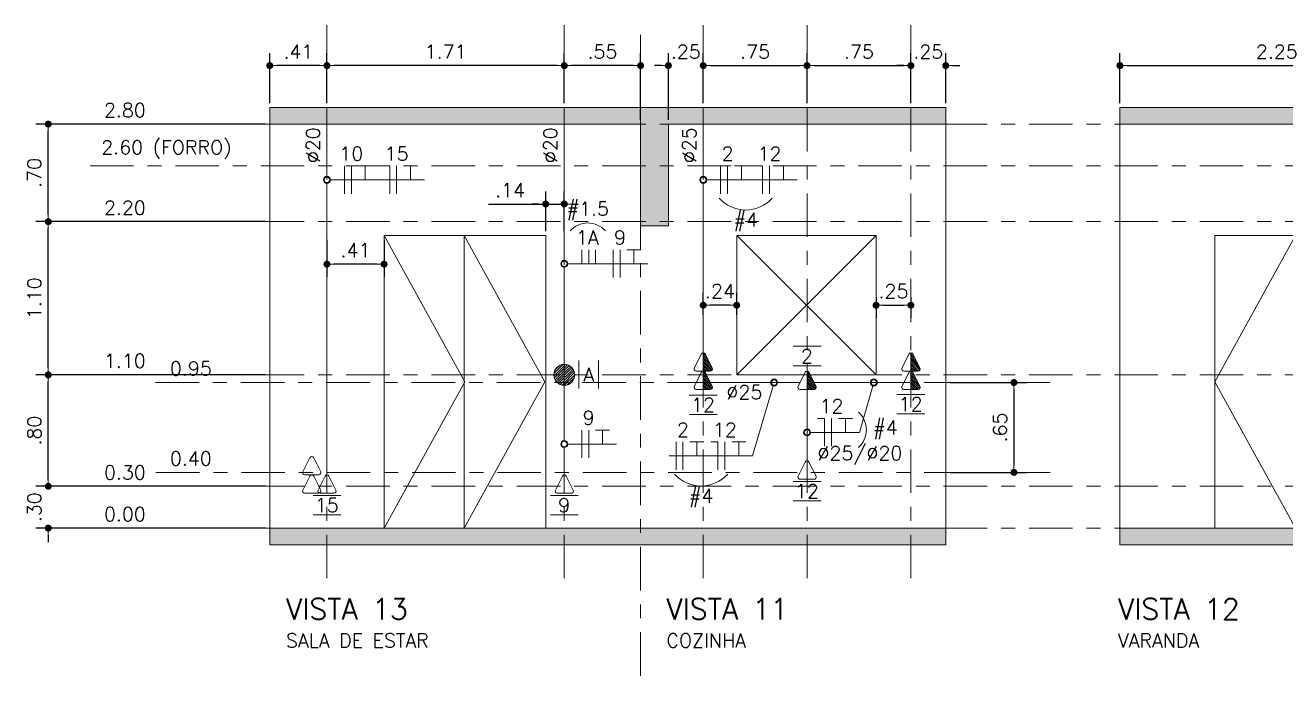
# Model space of a CAD drawing. Extents: x 0 to 175, y -16 to 63.
# Drawn here: x 62.18 to 71.22, y 13.15 to 17.82 of the extents above; entities that cross this region are included whole.
import ezdxf

# ---------------------------------------------------------------- set-up
doc = ezdxf.new("R2010")
doc.units = 0
doc.header["$LTSCALE"] = 0.5
doc.header["$MEASUREMENT"] = 0
doc.header["$PDMODE"] = 34
doc.header["$PDSIZE"] = 0.1
doc.linetypes.add('CENTER', pattern=[2, 1.25, -0.25, 0.25, -0.25])
doc.layers.get('0').update_dxf_attribs({"linetype": 'CONTINUOUS'})
doc.layers.get('DEFPOINTS').update_dxf_attribs({"linetype": 'CONTINUOUS'})
for name, color, linetype, lineweight in [('03', 3, 'CONTINUOUS', 20), ('COT01', 1, 'CONTINUOUS', 9), ('ELE01 - ELETROD', 40, 'CONTINUOUS', 20), ('ELE01 - INTER', 100, 'CONTINUOUS', 15), ('ELE01 - TOM 127V', 130, 'CONTINUOUS', 15), ('ELE01 - TOM 127V TXT', 130, 'CONTINUOUS', 15), ('ELE01 - TOM 220V', 242, 'CONTINUOUS', 15), ('ELE01 - TOM 220V TXT', 242, 'CONTINUOUS', 15), ('ELE03 - CIRCUITOS', 2, 'CONTINUOUS', 5), ('ELE03 - FASE', 242, 'CONTINUOUS', 20), ('ELE03 - NEUTRO', 141, 'CONTINUOUS', 20), ('ELE03 - RETORNO', 173, 'CONTINUOUS', 20), ('ELE03 - TERRA', 112, 'CONTINUOUS', 20), ('ELV01 - POR01', 20, 'CONTINUOUS', 9), ('ELV01 - TXT02', 2, 'CONTINUOUS', 20), ('ELV02 - JAN', 51, 'CONTINUOUS', 9), ('ELV02 - PAR01', 170, 'CONTINUOUS', 20), ('Simbologia', 122, 'CONTINUOUS', 20), ('TXT02', 2, 'CONTINUOUS', 20), ('TXT05', 4, 'CONTINUOUS', 30)]:
    doc.layers.add(name, color=color, linetype=linetype, lineweight=lineweight)
doc.layers.add('ARQ - HATCH 01', color=172, linetype='CONTINUOUS', transparency=0.6)
for name, color, linetype, lineweight, transparency in [('ARQ - POR01 TRANSPARENTE', 20, 'CONTINUOUS', 9, 0.45), ('EIXO REGUA 1', 250, 'CENTER', 5, 0.1), ('ELE01 - INTER HATCH', 100, 'CONTINUOUS', 15, 0.45), ('ELV01 - INTER', 100, 'CONTINUOUS', 20, 0.6), ('ELV01 - TOM 127', 130, 'CONTINUOUS', 20, 0.6)]:
    doc.layers.add(name, color=color, linetype=linetype, lineweight=lineweight, transparency=transparency)
doc.layers.add('TXV03', color=2, linetype='CONTINUOUS')
doc.styles.add('ROMANS', font='romans.shx')
doc.styles.get("Standard").update_dxf_attribs({"font": 'romans.shx'})
doc.dimstyles.new('STANDARD 50', dxfattribs={"dimscale": 0.5, "dimtxt": 0.2, "dimasz": 0.1, "dimexe": 0.18, "dimexo": 0.0625, "dimgap": 0.1, "dimtad": 1, "dimrnd": 0.005, "dimzin": 4, "dimdsep": 46, "dimtxsty": 'ROMANS', "dimblk": 'DOT', "dimcen": 0.1, "dimclrt": 3, "dimadec": 0, "dimazin": 0, "dimtfac": 1, "dimtix": 1, "dimtofl": 0, "dimtmove": 0, "dimatfit": 3, "dimldrblk": 'DOT', "dimfxl": 0, "dimtolj": 1, "dimtzin": 13, "dimarcsym": 0})

# ---------------------------------------------------------------- blocks, each defined once
blk = doc.blocks.new('_DOT')
at = {"color": 0, "linetype": 'ByBlock'}
blk.add_line((-0.5, 0), (-1, 0), dxfattribs=at)
at = {"color": 0, "linetype": 'ByBlock', "const_width": 0.5}
blk.add_lwpolyline([(-0.25, 0, 1), (0.25, 0, 1)], format="xyb", close=True, dxfattribs=at)
blk = doc.blocks.new('*D87')
at = {"layer": 'COT01', "color": 0, "lineweight": -2}
for p, q in [((63.9035, 15.307), (62.2552, 15.307)), ((62.3452, 14.557), (62.3452, 15.257)), ((63.9035, 14.507), (62.2552, 14.507))]:
    blk.add_line(p, q, dxfattribs=at)
at = {"layer": 'DEFPOINTS', "color": 0}
for p in [(62.3452, 15.307), (63.9348, 15.307), (63.9348, 14.507)]:
    blk.add_point(p, dxfattribs=at)
at = {"layer": 'COT01', "color": 0, "lineweight": -2, "xscale": 0.05, "yscale": 0.05, "zscale": 0.05}
for p, rotation in [((62.3452, 15.307), 90), ((62.3452, 14.507), 270)]:
    blk.add_blockref('_DOT', p, dxfattribs=dict(at, rotation=rotation))
at = {"layer": 'COT01', "color": 3, "insert": (62.2452, 14.907), "char_height": 0.1, "attachment_point": 5, "rotation": 90, "style": 'ROMANS'}
blk.add_mtext('\\A1;.80', dxfattribs=at)
blk = doc.blocks.new('*D88')
at = {"layer": 'COT01', "color": 0, "lineweight": -2}
for p, q in [((63.9035, 16.407), (62.2552, 16.407)), ((62.3452, 15.357), (62.3452, 16.357)), ((63.9035, 15.307), (62.2552, 15.307))]:
    blk.add_line(p, q, dxfattribs=at)
at = {"layer": 'DEFPOINTS', "color": 0}
for p in [(62.3452, 16.407), (63.9348, 16.407), (63.9348, 15.307)]:
    blk.add_point(p, dxfattribs=at)
at = {"layer": 'COT01', "color": 0, "lineweight": -2, "xscale": 0.05, "yscale": 0.05, "zscale": 0.05}
for p, rotation in [((62.3452, 16.407), 90), ((62.3452, 15.307), 270)]:
    blk.add_blockref('_DOT', p, dxfattribs=dict(at, rotation=rotation))
at = {"layer": 'COT01', "color": 3, "insert": (62.2452, 15.857), "char_height": 0.1, "attachment_point": 5, "rotation": 90, "style": 'ROMANS'}
blk.add_mtext('\\A1;1.10', dxfattribs=at)
blk = doc.blocks.new('*D89')
at = {"layer": 'COT01', "color": 0, "lineweight": -2}
for p, q in [((63.9035, 17.107), (62.2552, 17.107)), ((62.3452, 16.457), (62.3452, 17.057)), ((63.9035, 16.407), (62.2552, 16.407))]:
    blk.add_line(p, q, dxfattribs=at)
at = {"layer": 'DEFPOINTS', "color": 0}
for p in [(62.3452, 17.107), (63.9348, 17.107), (63.9348, 16.407)]:
    blk.add_point(p, dxfattribs=at)
at = {"layer": 'COT01', "color": 0, "lineweight": -2, "xscale": 0.05, "yscale": 0.05, "zscale": 0.05}
for p, rotation in [((62.3452, 17.107), 90), ((62.3452, 16.407), 270)]:
    blk.add_blockref('_DOT', p, dxfattribs=dict(at, rotation=rotation))
at = {"layer": 'COT01', "color": 3, "insert": (62.2452, 16.757), "char_height": 0.1, "attachment_point": 5, "rotation": 90, "style": 'ROMANS'}
blk.add_mtext('\\A1;.70', dxfattribs=at)
blk = doc.blocks.new('*D90')
at = {"layer": 'COT01', "color": 0, "lineweight": -2}
for p, q in [((62.3452, 14.557), (62.3452, 14.607)), ((63.9035, 14.507), (62.2552, 14.507)), ((63.9035, 14.207), (62.2552, 14.207)), ((62.3452, 14.157), (62.3452, 14.107))]:
    blk.add_line(p, q, dxfattribs=at)
at = {"layer": 'DEFPOINTS', "color": 0}
for p in [(63.9348, 14.507), (62.3452, 14.207), (63.9348, 14.207)]:
    blk.add_point(p, dxfattribs=at)
at = {"layer": 'COT01', "color": 0, "lineweight": -2, "xscale": 0.05, "yscale": 0.05, "zscale": 0.05}
for p, rotation in [((62.3452, 14.507), 270), ((62.3452, 14.207), 90)]:
    blk.add_blockref('_DOT', p, dxfattribs=dict(at, rotation=rotation))
at = {"layer": 'COT01', "color": 3, "insert": (62.2452, 14.357), "char_height": 0.1, "attachment_point": 5, "rotation": 90, "style": 'ROMANS'}
blk.add_mtext('\\A1;.30', dxfattribs=at)
blk = doc.blocks.new('*D91')
at = {"layer": 'COT01', "color": 0, "lineweight": -2}
for p, q in [((66.7948, 17.1382), (66.7948, 17.617)), ((67.0448, 17.2582), (67.0448, 17.617)), ((66.7448, 17.527), (66.6948, 17.527)), ((67.0948, 17.527), (67.1448, 17.527))]:
    blk.add_line(p, q, dxfattribs=at)
at = {"layer": 'DEFPOINTS', "color": 0}
for p in [(67.0448, 17.527), (67.0448, 17.227), (66.7948, 17.107)]:
    blk.add_point(p, dxfattribs=at)
at = {"layer": 'COT01', "color": 0, "lineweight": -2, "xscale": 0.05, "yscale": 0.05, "zscale": 0.05}
blk.add_blockref('_DOT', (66.7948, 17.527), dxfattribs=at)
at = {"layer": 'COT01', "color": 0, "lineweight": -2, "xscale": 0.05, "yscale": 0.05, "zscale": 0.05, "rotation": 180}
blk.add_blockref('_DOT', (67.0448, 17.527), dxfattribs=at)
at = {"layer": 'COT01', "color": 3, "insert": (66.9198, 17.627), "char_height": 0.1, "attachment_point": 5, "style": 'ROMANS'}
blk.add_mtext('\\A1;.25', dxfattribs=at)
blk = doc.blocks.new('*D92')
at = {"layer": 'COT01', "color": 0, "lineweight": -2}
for p, q in [((67.0448, 17.2582), (67.0448, 17.617)), ((67.7898, 17.2582), (67.7898, 17.617)), ((67.0948, 17.527), (67.7398, 17.527))]:
    blk.add_line(p, q, dxfattribs=at)
at = {"layer": 'DEFPOINTS', "color": 0}
for p in [(67.7898, 17.527), (67.0448, 17.227), (67.7898, 17.227)]:
    blk.add_point(p, dxfattribs=at)
at = {"layer": 'COT01', "color": 0, "lineweight": -2, "xscale": 0.05, "yscale": 0.05, "zscale": 0.05, "rotation": 180}
blk.add_blockref('_DOT', (67.0448, 17.527), dxfattribs=at)
at = {"layer": 'COT01', "color": 0, "lineweight": -2, "xscale": 0.05, "yscale": 0.05, "zscale": 0.05}
blk.add_blockref('_DOT', (67.7898, 17.527), dxfattribs=at)
at = {"layer": 'COT01', "color": 3, "insert": (67.4173, 17.627), "char_height": 0.1, "attachment_point": 5, "style": 'ROMANS'}
blk.add_mtext('\\A1;.75', dxfattribs=at)
blk = doc.blocks.new('*D93')
at = {"layer": 'COT01', "color": 0, "lineweight": -2}
for p, q in [((67.7898, 17.2582), (67.7898, 17.617)), ((68.5348, 17.2582), (68.5348, 17.617)), ((67.8398, 17.527), (68.4848, 17.527))]:
    blk.add_line(p, q, dxfattribs=at)
at = {"layer": 'DEFPOINTS', "color": 0}
for p in [(68.5348, 17.527), (67.7898, 17.227), (68.5348, 17.227)]:
    blk.add_point(p, dxfattribs=at)
at = {"layer": 'COT01', "color": 0, "lineweight": -2, "xscale": 0.05, "yscale": 0.05, "zscale": 0.05, "rotation": 180}
blk.add_blockref('_DOT', (67.7898, 17.527), dxfattribs=at)
at = {"layer": 'COT01', "color": 0, "lineweight": -2, "xscale": 0.05, "yscale": 0.05, "zscale": 0.05}
blk.add_blockref('_DOT', (68.5348, 17.527), dxfattribs=at)
at = {"layer": 'COT01', "color": 3, "insert": (68.1623, 17.627), "char_height": 0.1, "attachment_point": 5, "style": 'ROMANS'}
blk.add_mtext('\\A1;.75', dxfattribs=at)
blk = doc.blocks.new('*D94')
at = {"layer": 'COT01', "color": 0, "lineweight": -2}
for p, q in [((68.5348, 17.2582), (68.5348, 17.617)), ((68.7848, 17.2582), (68.7848, 17.617)), ((68.4848, 17.527), (68.4348, 17.527)), ((68.8348, 17.527), (68.8848, 17.527))]:
    blk.add_line(p, q, dxfattribs=at)
at = {"layer": 'DEFPOINTS', "color": 0}
for p in [(68.7848, 17.527), (68.5348, 17.227), (68.7848, 17.227)]:
    blk.add_point(p, dxfattribs=at)
at = {"layer": 'COT01', "color": 0, "lineweight": -2, "xscale": 0.05, "yscale": 0.05, "zscale": 0.05}
blk.add_blockref('_DOT', (68.5348, 17.527), dxfattribs=at)
at = {"layer": 'COT01', "color": 0, "lineweight": -2, "xscale": 0.05, "yscale": 0.05, "zscale": 0.05, "rotation": 180}
blk.add_blockref('_DOT', (68.7848, 17.527), dxfattribs=at)
at = {"layer": 'COT01', "color": 3, "insert": (68.6598, 17.627), "char_height": 0.1, "attachment_point": 5, "style": 'ROMANS'}
blk.add_mtext('\\A1;.25', dxfattribs=at)
blk = doc.blocks.new('*D95')
at = {"layer": 'COT01', "color": 0, "lineweight": -2}
for p, q in [((66.0477, 17.2582), (66.0477, 17.617)), ((66.5955, 17.1382), (66.5955, 17.617)), ((66.5455, 17.527), (66.0977, 17.527))]:
    blk.add_line(p, q, dxfattribs=at)
at = {"layer": 'DEFPOINTS', "color": 0}
for p in [(66.0477, 17.527), (66.0477, 17.227), (66.5955, 17.107)]:
    blk.add_point(p, dxfattribs=at)
at = {"layer": 'COT01', "color": 0, "lineweight": -2, "xscale": 0.05, "yscale": 0.05, "zscale": 0.05, "rotation": 180}
blk.add_blockref('_DOT', (66.0477, 17.527), dxfattribs=at)
at = {"layer": 'COT01', "color": 0, "lineweight": -2, "xscale": 0.05, "yscale": 0.05, "zscale": 0.05}
blk.add_blockref('_DOT', (66.5955, 17.527), dxfattribs=at)
at = {"layer": 'COT01', "color": 3, "insert": (66.3216, 17.627), "char_height": 0.1, "attachment_point": 5, "style": 'ROMANS'}
blk.add_mtext('\\A1;.55', dxfattribs=at)
blk = doc.blocks.new('*D96')
at = {"layer": 'COT01', "color": 0, "lineweight": -2}
for p, q in [((64.3448, 17.2582), (64.3448, 17.617)), ((66.0477, 17.2582), (66.0477, 17.617)), ((65.9977, 17.527), (64.3948, 17.527))]:
    blk.add_line(p, q, dxfattribs=at)
at = {"layer": 'DEFPOINTS', "color": 0}
for p in [(64.3448, 17.527), (64.3448, 17.227), (66.0477, 17.227)]:
    blk.add_point(p, dxfattribs=at)
at = {"layer": 'COT01', "color": 0, "lineweight": -2, "xscale": 0.05, "yscale": 0.05, "zscale": 0.05, "rotation": 180}
blk.add_blockref('_DOT', (64.3448, 17.527), dxfattribs=at)
at = {"layer": 'COT01', "color": 0, "lineweight": -2, "xscale": 0.05, "yscale": 0.05, "zscale": 0.05}
blk.add_blockref('_DOT', (66.0477, 17.527), dxfattribs=at)
at = {"layer": 'COT01', "color": 3, "insert": (65.1962, 17.627), "char_height": 0.1, "attachment_point": 5, "style": 'ROMANS'}
blk.add_mtext('\\A1;1.71', dxfattribs=at)
blk = doc.blocks.new('*D97')
at = {"layer": 'COT01', "color": 0, "lineweight": -2}
for p, q in [((63.9348, 17.2582), (63.9348, 17.617)), ((64.3448, 17.2582), (64.3448, 17.617)), ((64.2948, 17.527), (63.9848, 17.527))]:
    blk.add_line(p, q, dxfattribs=at)
at = {"layer": 'DEFPOINTS', "color": 0}
for p in [(63.9348, 17.527), (63.9348, 17.227), (64.3448, 17.227)]:
    blk.add_point(p, dxfattribs=at)
at = {"layer": 'COT01', "color": 0, "lineweight": -2, "xscale": 0.05, "yscale": 0.05, "zscale": 0.05, "rotation": 180}
blk.add_blockref('_DOT', (63.9348, 17.527), dxfattribs=at)
at = {"layer": 'COT01', "color": 0, "lineweight": -2, "xscale": 0.05, "yscale": 0.05, "zscale": 0.05}
blk.add_blockref('_DOT', (64.3448, 17.527), dxfattribs=at)
at = {"layer": 'COT01', "color": 3, "insert": (64.1398, 17.627), "char_height": 0.1, "attachment_point": 5, "style": 'ROMANS'}
blk.add_mtext('\\A1;.41', dxfattribs=at)
blk = doc.blocks.new('*D98')
at = {"layer": 'COT01', "color": 0, "lineweight": -2}
for p, q in [((70.0348, 17.2582), (70.0348, 17.617)), ((72.2849, 17.2582), (72.2849, 17.617)), ((70.0848, 17.527), (72.2349, 17.527))]:
    blk.add_line(p, q, dxfattribs=at)
at = {"layer": 'DEFPOINTS', "color": 0}
for p in [(72.2849, 17.527), (70.0348, 17.227), (72.2849, 17.227)]:
    blk.add_point(p, dxfattribs=at)
at = {"layer": 'COT01', "color": 0, "lineweight": -2, "xscale": 0.05, "yscale": 0.05, "zscale": 0.05, "rotation": 180}
blk.add_blockref('_DOT', (70.0348, 17.527), dxfattribs=at)
at = {"layer": 'COT01', "color": 0, "lineweight": -2, "xscale": 0.05, "yscale": 0.05, "zscale": 0.05}
blk.add_blockref('_DOT', (72.2849, 17.527), dxfattribs=at)
at = {"layer": 'COT01', "color": 3, "insert": (71.1599, 17.627), "char_height": 0.1, "attachment_point": 5, "style": 'ROMANS'}
blk.add_mtext('\\A1;2.25', dxfattribs=at)
blk = doc.blocks.new('*U183')
at = {"lineweight": 9}
h = blk.add_hatch(dxfattribs=at)
h.set_pattern_fill('ANSI31', color=256, scale=0.075, angle=-90)
h.paths.add_polyline_path([(0, -0.2323, -0.284079), (-0.0134, -0.224), (-0.0641, -0.1225, -0.557537), (-0.0507, -0.1008), (0, -0.1008)])
blk.add_line((0, -0.2323), (0, -0.1008))
blk.add_lwpolyline([(0.0641, -0.1225), (0.0134, -0.224, -0.618034), (-0.0134, -0.224), (-0.0641, -0.1225, -0.557537), (-0.0507, -0.1008), (0.0507, -0.1008, -0.557537)], format="xyb", close=True)
blk = doc.blocks.new('*U184')
blk.add_lwpolyline([(0.0641, -0.1225), (0.0134, -0.224, -0.618034), (-0.0134, -0.224), (-0.0641, -0.1225, -0.557537), (-0.0507, -0.1008), (0.0507, -0.1008, -0.557537)], format="xyb", close=True)
blk = doc.blocks.new('*D125')
at = {"layer": 'COT01', "color": 0, "lineweight": -2}
for p, q in [((65.9148, 16.3382), (65.9148, 16.6233)), ((66.0477, 16.3382), (66.0477, 16.6233)), ((65.5039, 16.5333), (65.9148, 16.5333)), ((65.8648, 16.5333), (65.8148, 16.5333)), ((65.9148, 16.5333), (66.0477, 16.5333)), ((66.0977, 16.5333), (66.1477, 16.5333))]:
    blk.add_line(p, q, dxfattribs=at)
at = {"layer": 'DEFPOINTS', "color": 0}
for p in [(66.0477, 16.5333), (65.9148, 16.307), (66.0477, 16.307)]:
    blk.add_point(p, dxfattribs=at)
at = {"layer": 'COT01', "color": 0, "lineweight": -2, "xscale": 0.05, "yscale": 0.05, "zscale": 0.05}
blk.add_blockref('_DOT', (65.9148, 16.5333), dxfattribs=at)
at = {"layer": 'COT01', "color": 0, "lineweight": -2, "xscale": 0.05, "yscale": 0.05, "zscale": 0.05, "rotation": 180}
blk.add_blockref('_DOT', (66.0477, 16.5333), dxfattribs=at)
at = {"layer": 'COT01', "color": 3, "insert": (65.6586, 16.6333), "char_height": 0.1, "attachment_point": 5, "style": 'ROMANS'}
blk.add_mtext('\\A1;.14', dxfattribs=at)
blk = doc.blocks.new('*D126')
at = {"layer": 'COT01', "color": 0, "lineweight": -2}
for p, q in [((68.2848, 15.8657), (68.2848, 15.717)), ((68.5348, 15.8657), (68.5348, 15.717)), ((68.3348, 15.807), (68.4848, 15.807))]:
    blk.add_line(p, q, dxfattribs=at)
at = {"layer": 'DEFPOINTS', "color": 0}
for p in [(68.2848, 15.897), (68.5348, 15.897), (68.5348, 15.807)]:
    blk.add_point(p, dxfattribs=at)
at = {"layer": 'COT01', "color": 0, "lineweight": -2, "xscale": 0.05, "yscale": 0.05, "zscale": 0.05, "rotation": 180}
blk.add_blockref('_DOT', (68.2848, 15.807), dxfattribs=at)
at = {"layer": 'COT01', "color": 0, "lineweight": -2, "xscale": 0.05, "yscale": 0.05, "zscale": 0.05}
blk.add_blockref('_DOT', (68.5348, 15.807), dxfattribs=at)
at = {"layer": 'COT01', "color": 3, "insert": (68.4098, 15.907), "char_height": 0.1, "attachment_point": 5, "style": 'ROMANS'}
blk.add_mtext('\\A1;.25', dxfattribs=at)
blk = doc.blocks.new('*D127')
at = {"layer": 'COT01', "color": 0, "lineweight": -2}
for p, q in [((67.0448, 15.7382), (67.0448, 15.897)), ((67.2848, 15.7382), (67.2848, 15.897)), ((67.2348, 15.807), (67.0948, 15.807))]:
    blk.add_line(p, q, dxfattribs=at)
at = {"layer": 'DEFPOINTS', "color": 0}
for p in [(67.0448, 15.807), (67.0448, 15.707), (67.2848, 15.707)]:
    blk.add_point(p, dxfattribs=at)
at = {"layer": 'COT01', "color": 0, "lineweight": -2, "xscale": 0.05, "yscale": 0.05, "zscale": 0.05, "rotation": 180}
blk.add_blockref('_DOT', (67.0448, 15.807), dxfattribs=at)
at = {"layer": 'COT01', "color": 0, "lineweight": -2, "xscale": 0.05, "yscale": 0.05, "zscale": 0.05}
blk.add_blockref('_DOT', (67.2848, 15.807), dxfattribs=at)
at = {"layer": 'COT01', "color": 3, "insert": (67.1648, 15.907), "char_height": 0.1, "attachment_point": 5, "style": 'ROMANS'}
blk.add_mtext('\\A1;.24', dxfattribs=at)
blk = doc.blocks.new('*D128')
at = {"layer": 'COT01', "color": 0, "lineweight": -2}
for p, q in [((64.3448, 16.2757), (64.3448, 16.0115)), ((64.7547, 16.2757), (64.7547, 16.0115)), ((64.7047, 16.1015), (64.3948, 16.1015))]:
    blk.add_line(p, q, dxfattribs=at)
at = {"layer": 'DEFPOINTS', "color": 0}
for p in [(64.3448, 16.307), (64.7547, 16.307), (64.3448, 16.1015)]:
    blk.add_point(p, dxfattribs=at)
at = {"layer": 'COT01', "color": 0, "lineweight": -2, "xscale": 0.05, "yscale": 0.05, "zscale": 0.05, "rotation": 180}
blk.add_blockref('_DOT', (64.3448, 16.1015), dxfattribs=at)
at = {"layer": 'COT01', "color": 0, "lineweight": -2, "xscale": 0.05, "yscale": 0.05, "zscale": 0.05}
blk.add_blockref('_DOT', (64.7547, 16.1015), dxfattribs=at)
at = {"layer": 'COT01', "color": 3, "insert": (64.5497, 16.2015), "char_height": 0.1, "attachment_point": 5, "style": 'ROMANS'}
blk.add_mtext('\\A1;.41', dxfattribs=at)
blk = doc.blocks.new('Fio-TERRA')
at = {"layer": 'ELE03 - TERRA'}
for p, q in [((-0.1, 0.2), (0.1, 0.2)), ((0, 0), (0, 0.2))]:
    blk.add_line(p, q, dxfattribs=at)
blk = doc.blocks.new('Fio-NEUTRO')
at = {"layer": 'ELE03 - NEUTRO'}
for p, q in [((0, 0.2), (0.1, 0.2)), ((0, -0.2), (0, 0.2))]:
    blk.add_line(p, q, dxfattribs=at)
blk = doc.blocks.new('Fio-FASE')
at = {"layer": 'ELE03 - FASE'}
blk.add_line((0, -0.2), (0, 0.2), dxfattribs=at)
blk = doc.blocks.new('Fio-RETORNO')
at = {"layer": 'ELE03 - RETORNO'}
blk.add_line((0, 0), (0, 0.2), dxfattribs=at)
blk = doc.blocks.new('*D139')
at = {"layer": 'COT01', "color": 0, "lineweight": -2}
for p, q in [((68.8161, 15.252), (69.3642, 15.252)), ((69.2742, 15.202), (69.2742, 14.657)), ((68.8161, 14.607), (69.3642, 14.607))]:
    blk.add_line(p, q, dxfattribs=at)
at = {"layer": 'DEFPOINTS', "color": 0}
for p in [(68.7848, 15.252), (68.7848, 14.607), (69.2742, 14.607)]:
    blk.add_point(p, dxfattribs=at)
at = {"layer": 'COT01', "color": 0, "lineweight": -2, "xscale": 0.05, "yscale": 0.05, "zscale": 0.05}
for p, rotation in [((69.2742, 15.252), 90), ((69.2742, 14.607), 270)]:
    blk.add_blockref('_DOT', p, dxfattribs=dict(at, rotation=rotation))
at = {"layer": 'COT01', "color": 3, "insert": (69.1742, 14.9295), "char_height": 0.1, "attachment_point": 5, "rotation": 90, "style": 'ROMANS'}
blk.add_mtext('\\A1;.65', dxfattribs=at)

msp = doc.modelspace()

# ---------------------------------------------------------------- hatches: boundary and pattern name
at = {"layer": 'ARQ - HATCH 01'}
h = msp.add_hatch(color=3, dxfattribs=at)
h.dxf.hatch_style = 1
h.paths.add_polyline_path([(66.5955, 17.107), (66.5955, 16.377), (66.7948, 16.377), (66.7948, 17.107), (68.7848, 17.107), (68.7848, 17.227), (63.9348, 17.227), (63.9348, 17.107)])
h = msp.add_hatch(color=3, dxfattribs=at)
h.dxf.hatch_style = 1
h.paths.add_polyline_path([(70.0348, 17.227), (72.5648, 17.227), (72.5648, 17.107), (70.0348, 17.107)])
h = msp.add_hatch(color=3, dxfattribs=at)
h.dxf.hatch_style = 1
h.paths.add_polyline_path([(68.7848, 14.207), (63.9348, 14.207), (63.9348, 14.087), (68.7848, 14.087)])
h = msp.add_hatch(color=3, dxfattribs=at)
h.dxf.hatch_style = 1
h.paths.add_polyline_path([(70.0348, 14.207), (72.5648, 14.207), (72.5648, 14.087), (70.0348, 14.087)])
at = {"layer": 'ELE01 - INTER HATCH'}
h = msp.add_hatch(dxfattribs=at)
h.set_pattern_fill('ANSI31', color=256, scale=0.1)
h.set_pattern_definition([(45, (-0.75, 0), (-0.0088388348, 0.0088388348), [])])
edge = h.paths.add_edge_path()
edge.add_arc((66.0477, 15.307), 0.075, 0, 360)

# ---------------------------------------------------------------- linework, layer by layer
at = {"layer": '03'}
msp.add_lwpolyline([(66.5955, 17.107), (66.5955, 16.377), (66.7948, 16.377), (66.7948, 17.107), (68.7848, 17.107), (68.7848, 17.227), (63.9348, 17.227), (63.9348, 17.107)], close=True, dxfattribs=at)
at = {"layer": '03', "color": 3}
for points in [[(70.0348, 17.227), (72.5648, 17.227), (72.5648, 17.107), (70.0348, 17.107)], [(68.7848, 14.207), (63.9348, 14.207), (63.9348, 14.087), (68.7848, 14.087)], [(70.0348, 14.207), (72.5648, 14.207), (72.5648, 14.087), (70.0348, 14.087)]]:
    msp.add_lwpolyline(points, close=True, dxfattribs=at)
at = {"layer": 'ARQ - POR01 TRANSPARENTE'}
for points in [[(64.7547, 16.307), (65.3348, 15.257), (64.7547, 14.207)], [(65.329, 16.307), (65.909, 15.257), (65.329, 14.207)], [(71.2949, 16.307), (70.7148, 15.257), (71.2949, 14.207)]]:
    msp.add_lwpolyline(points, dxfattribs=at)
at = {"layer": 'ARQ - POR01 TRANSPARENTE', "color": 51}
for points in [[(67.2848, 15.307), (68.2848, 16.307)], [(67.2848, 16.307), (68.2848, 15.307)]]:
    msp.add_lwpolyline(points, dxfattribs=at)
at = {"layer": 'EIXO REGUA 1', "ltscale": 0.5}
for p, q in [((64.3448, 13.847), (64.3448, 17.817)), ((66.0477, 13.847), (66.0477, 17.817)), ((66.5955, 13.147), (66.5955, 17.817)), ((67.0448, 13.847), (67.0448, 17.817)), ((67.7898, 13.847), (67.7898, 17.817)), ((68.5348, 13.847), (68.5348, 17.817)), ((62.6448, 16.807), (90.85, 16.807)), ((63.1144, 15.252), (69.5312, 15.252)), ((63.118, 14.607), (69.5348, 14.607)), ((62.6448, 14.207), (91.05, 14.207))]:
    msp.add_line(p, q, dxfattribs=at)
at = {"layer": 'EIXO REGUA 1', "color": 1, "ltscale": 0.5}
for p, q in [((62.6448, 17.107), (91.05, 17.107)), ((62.6448, 16.407), (91.05, 16.407)), ((62.6448, 15.307), (91.05, 15.307)), ((62.6448, 14.507), (91.05, 14.507))]:
    msp.add_line(p, q, dxfattribs=at)
at = {"layer": 'ELE01 - ELETROD'}
for points in [[(64.3448, 16.732), (64.3448, 17.107)], [(66.0477, 16.1299), (66.0477, 17.107)], [(67.0448, 16.732), (67.0448, 17.107)], [(64.3448, 14.589), (64.3448, 16.682)], [(67.0448, 15.4654), (67.0448, 16.682)], [(66.0477, 15.382), (66.0477, 16.0799)], [(66.0477, 14.8355), (66.0477, 15.232)], [(67.0946, 15.252), (67.5284, 15.252)], [(67.5784, 15.252), (67.7397, 15.252)], [(67.7899, 14.9193), (67.79, 15.2025)], [(67.8396, 15.252), (68.2436, 15.252)], [(68.2936, 15.252), (68.4847, 15.252)], [(67.7901, 14.689), (67.7899, 14.8693)], [(66.0477, 14.589), (66.0477, 14.7855)]]:
    msp.add_lwpolyline(points, dxfattribs=at)
at = {"layer": 'ELE01 - INTER'}
for points in [[(66.1527, 15.4096), (66.1527, 15.2096)], [(66.2927, 15.4096), (66.2927, 15.2096)]]:
    msp.add_lwpolyline(points, dxfattribs=at)
msp.add_circle((66.0477, 15.307), 0.075, dxfattribs=at)
at = {"layer": 'ELE01 - TOM 127V TXT'}
for points in [[(67.1446, 15.1625), (66.9446, 15.1625)], [(68.6346, 15.1669), (68.4346, 15.1669)], [(67.1446, 15.0225), (66.9446, 15.0225)], [(68.6346, 15.0269), (68.4346, 15.0269)], [(67.8898, 14.542), (67.6898, 14.542)], [(64.4448, 14.442), (64.2448, 14.442)], [(67.8898, 14.402), (67.6898, 14.402)], [(64.4448, 14.302), (64.2448, 14.302)]]:
    msp.add_lwpolyline(points, dxfattribs=at)
at = {"layer": 'ELE01 - TOM 220V TXT'}
for points in [[(67.8898, 15.512), (67.6898, 15.512)], [(67.8898, 15.372), (67.6898, 15.372)], [(66.1477, 14.442), (65.9477, 14.442)], [(66.1477, 14.302), (65.9477, 14.302)]]:
    msp.add_lwpolyline(points, dxfattribs=at)
at = {"layer": 'ELE03 - CIRCUITOS'}
for points in [[(65.0448, 16.707), (64.3698, 16.707)], [(67.0698, 16.707), (67.7198, 16.707)], [(66.6477, 16.1049), (66.0727, 16.1049)], [(67.3994, 14.7255), (67.5464, 15.228)], [(68.1649, 14.8943), (68.2616, 15.228)], [(68.1649, 14.8943), (67.8149, 14.8943)], [(66.4227, 14.8105), (66.0727, 14.8105)], [(66.7994, 14.7255), (67.3994, 14.7255)]]:
    msp.add_lwpolyline(points, dxfattribs=at)
for centre, radius in [((64.3448, 16.707), 0.025), ((64.3448, 16.707), 0.02), ((67.0448, 16.707), 0.025), ((67.0448, 16.707), 0.02), ((66.0477, 16.1049), 0.025), ((66.0477, 16.1049), 0.02), ((67.5534, 15.252), 0.025), ((67.5534, 15.252), 0.02), ((68.2686, 15.252), 0.025), ((68.2686, 15.252), 0.02), ((66.0477, 14.8105), 0.025), ((67.7899, 14.8943), 0.025), ((67.7899, 14.8943), 0.02), ((66.0477, 14.8105), 0.02)]:
    msp.add_circle(centre, radius, dxfattribs=at)
at = {"layer": 'ELV01 - POR01'}
for points in [[(65.9148, 14.207), (64.7547, 14.207), (64.7547, 16.307), (65.9148, 16.307)], [(70.7148, 14.207), (71.875, 14.207), (71.875, 16.307), (70.7148, 16.307)]]:
    msp.add_lwpolyline(points, close=True, dxfattribs=at)
msp.add_lwpolyline([(65.329, 14.207), (65.329, 16.307)], dxfattribs=at)
at = {"layer": 'ELV02 - JAN'}
msp.add_lwpolyline([(68.2848, 15.307), (67.2848, 15.307), (67.2848, 16.307), (68.2848, 16.307)], close=True, dxfattribs=at)
at = {"layer": 'ELV02 - PAR01'}
for p, q in [((63.9348, 17.107), (63.9348, 14.207)), ((68.7848, 17.107), (68.7848, 14.207)), ((70.0348, 17.107), (70.0348, 14.207))]:
    msp.add_line(p, q, dxfattribs=at)
at = {"layer": 'Simbologia'}
for centre, radius, start, end in [((67.3501, 16.7473), 0.2569, 222.17105, 317.82895), ((66.2161, 16.226), 0.1713, 42.17105, 137.82895), ((68.0439, 14.9127), 0.1713, 312.17105, 47.82895), ((67.0297, 14.7659), 0.2569, 222.17105, 317.82895)]:
    msp.add_arc(centre, radius, start, end, dxfattribs=at)

# ---------------------------------------------------------------- block references
at = {"layer": 'ELE01 - TOM 127V', "rotation": 180}
for name, p in [('*U183', (67.0448, 15.2331)), ('*U183', (68.535, 15.2331)), ('*U183', (67.0448, 15.1016)), ('*U183', (68.535, 15.1016)), ('*U184', (67.79, 14.4567)), ('*U184', (64.345, 14.3567))]:
    msp.add_blockref(name, p, dxfattribs=at)
at = {"layer": 'ELE01 - TOM 220V', "rotation": 180}
for name, p in [('*U183', (67.79, 15.1017)), ('*U184', (66.0479, 14.3567))]:
    msp.add_blockref(name, p, dxfattribs=at)
at = {"layer": 'ELE03 - FASE', "yscale": 0.5, "zscale": 0.5}
for p, xscale in [((64.4698, 16.707), -0.4999999999999999), ((64.5198, 16.707), -0.4999999999999999), ((64.8448, 16.707), -0.4999999999999999), ((67.5198, 16.707), -0.5), ((67.9649, 14.8943), -0.5), ((67.1994, 14.7255), -0.5)]:
    msp.add_blockref('Fio-FASE', p, dxfattribs=dict(at, xscale=xscale))
at = {"layer": 'ELE03 - FASE', "zscale": 0.5}
for p, xscale, yscale, rotation in [((67.1698, 16.707), -0.4999999999999999, 0.5, 359.9999999999828), ((67.2198, 16.707), -0.4999999999999999, 0.5, 359.9999999999828), ((66.3977, 16.1049), -0.4999999999999998, 0.4999999999999999, 359.9999999999943), ((66.4477, 16.1049), -0.4999999999999998, 0.4999999999999999, 359.9999999999943), ((66.1727, 14.8105), -0.4999999999999998, 0.4999999999999999, 359.9999999999943), ((66.2227, 14.8105), -0.4999999999999998, 0.4999999999999999, 359.9999999999943), ((66.8494, 14.7255), -0.4999999999999999, 0.5, 359.9999999999828), ((66.8994, 14.7255), -0.4999999999999999, 0.5, 359.9999999999828)]:
    msp.add_blockref('Fio-FASE', p, dxfattribs=dict(at, xscale=xscale, yscale=yscale, rotation=rotation))
at = {"layer": 'ELE03 - NEUTRO', "yscale": 0.5, "zscale": 0.5}
for p, xscale in [((64.7948, 16.707), -0.4999999999999999), ((67.4698, 16.707), -0.5), ((67.9149, 14.8943), -0.5), ((67.1494, 14.7255), -0.5)]:
    msp.add_blockref('Fio-NEUTRO', p, dxfattribs=dict(at, xscale=xscale))
at = {"layer": 'ELE03 - RETORNO', "xscale": 0.4999999999999997, "yscale": 0.4999999999999997, "zscale": 0.4999999999999997}
for p in [(66.1727, 16.1049), (66.2227, 16.1049), (66.2727, 16.1049)]:
    msp.add_blockref('Fio-RETORNO', p, dxfattribs=at)
at = {"layer": 'ELE03 - TERRA'}
for p, xscale, yscale, zscale in [((64.6198, 16.707), 0.5, 0.5, 0.5), ((64.9448, 16.707), 0.5, 0.5, 0.5), ((67.3198, 16.707), 0.4999999999999999, 0.4999999999999999, 0.4999999999999999), ((67.6198, 16.707), 0.5, 0.5, 0.5), ((66.5477, 16.1049), 0.4999999999999997, 0.4999999999999997, 0.4999999999999997), ((68.0649, 14.8943), 0.5, 0.5, 0.5), ((66.3227, 14.8105), 0.4999999999999997, 0.4999999999999997, 0.4999999999999997), ((66.9994, 14.7255), 0.4999999999999999, 0.4999999999999999, 0.4999999999999999), ((67.2994, 14.7255), 0.5, 0.5, 0.5)]:
    msp.add_blockref('Fio-TERRA', p, dxfattribs=dict(at, xscale=xscale, yscale=yscale, zscale=zscale))
at = {"layer": 'ELV01 - INTER', "xscale": -1, "rotation": 180}
msp.add_blockref('*U184', (64.2361, 14.4881), dxfattribs=at)
at = {"layer": 'ELV01 - TOM 127', "xscale": -1, "rotation": 180}
msp.add_blockref('*U184', (64.2361, 14.3567), dxfattribs=at)

# ---------------------------------------------------------------- texts
at = {"layer": 'ELE01 - INTER', "insert": (66.2227, 15.3083), "char_height": 0.1, "attachment_point": 5}
msp.add_mtext_dynamic_manual_height_columns('A', width=0.048591, gutter_width=12.5, heights=[0], dxfattribs=at)
at = {"layer": 'ELE01 - TOM 127V TXT', "char_height": 0.1, "attachment_point": 5}
for s, insert in [('12', (67.0433, 15.0925)), ('12', (68.5333, 15.0969)), ('12', (67.7885, 14.472)), ('15', (64.3435, 14.372))]:
    msp.add_mtext_dynamic_manual_height_columns(s, width=0.048591, gutter_width=12.5, heights=[0], dxfattribs=dict(at, insert=insert))
at = {"layer": 'ELE01 - TOM 220V TXT', "char_height": 0.1, "attachment_point": 5}
for s, insert in [('2', (67.7885, 15.442)), ('9', (66.0464, 14.372))]:
    msp.add_mtext_dynamic_manual_height_columns(s, width=0.048591, gutter_width=12.5, heights=[0], dxfattribs=dict(at, insert=insert))
at = {"layer": 'ELV01 - TXT02', "char_height": 0.1, "attachment_point": 7, "style": 'ROMANS'}
for s, heights, insert in [('2.80', [0.1], (62.7448, 17.157)), ('2.60 (FORRO) ', [0], (62.7255, 16.857)), ('2.20', [0], (62.7448, 16.457)), ('1.10', [0], (62.7448, 15.357)), ('0.95', [0], (63.218, 15.302)), ('0.40', [0], (63.218, 14.657)), ('0.30', [0], (62.7448, 14.557)), ('0.00', [0], (62.7448, 14.257))]:
    msp.add_mtext_dynamic_manual_height_columns(s, width=1.036598, gutter_width=0.75, heights=heights, dxfattribs=dict(at, insert=insert))
at = {"layer": 'Simbologia', "char_height": 0.1, "style": 'ROMANS'}
for s, width, gutter_width, insert, attachment_point, rotation in [('%%C20', 0.270792, 0.5, (64.1948, 16.827), 1, 90), ('%%C20', 0.270792, 0.5, (65.8977, 16.827), 1, 90), ('%%C25', 0.270792, 0.5, (66.8948, 16.827), 1, 90), ('#4', 0.214896, 12.5, (67.3501, 16.4043), 5, 360), ('#4', 0.214896, 12.5, (67.0297, 14.4229), 5, 360)]:
    msp.add_mtext_dynamic_manual_height_columns(s, width=width, gutter_width=gutter_width, heights=[0], dxfattribs=dict(at, insert=insert, attachment_point=attachment_point, rotation=rotation))
for s, width, gutter_width, insert, attachment_point in [('#1.5', 0.214896, 12.5, (66.2161, 16.4833), 5), ('%%C25', 0.270792, 0.5, (67.2115, 15.132), 7), ('#4', 0.214896, 12.5, (68.3513, 14.9127), 5), ('%%C25/%%C20', 0.270792, 0.5, (67.8649, 14.7943), 1)]:
    msp.add_mtext_dynamic_manual_height_columns(s, width=width, gutter_width=gutter_width, heights=[0], dxfattribs=dict(at, insert=insert, attachment_point=attachment_point))
at = {"layer": 'TXT02', "style": 'ROMANS'}
for s, p in [('SALA DE ESTAR', (64.0506, 13.3508)), ('COZINHA', (66.7806, 13.3508)), ('VARANDA', (70.0206, 13.3508))]:
    msp.add_text(s, height=0.1, dxfattribs=at).set_placement(p)
at = {"layer": 'TXT05', "style": 'ROMANS'}
for s, p in [('VISTA 13', (64.0506, 13.5508)), ('VISTA 11', (66.7806, 13.5508)), ('VISTA 12', (70.0206, 13.5508))]:
    msp.add_text(s, height=0.15, dxfattribs=at).set_placement(p)
at = {"layer": 'TXV03', "char_height": 0.1, "attachment_point": 5}
for s, insert in [('10', (64.5198, 16.8948)), ('15', (64.8448, 16.8948)), ('2', (67.2198, 16.8948)), ('12', (67.5198, 16.8948)), ('1A', (66.2126, 16.2927)), ('9', (66.4477, 16.2927)), ('12', (67.9649, 15.0822)), ('9', (66.2227, 14.9983)), ('2', (66.8994, 14.9133)), ('12', (67.1994, 14.9133))]:
    msp.add_mtext_dynamic_manual_height_columns(s, width=0.214896, gutter_width=12.5, heights=[0], dxfattribs=dict(at, insert=insert))

# ---------------------------------------------------------------- dimensions: what is measured, and where the dimension line sits
at = {"layer": 'COT01'}
for base, p1, p2, angle, picture, middle in [((63.9348, 17.527), (64.3448, 17.227), (63.9348, 17.227), 180, '*D97', (64.1398, 17.627)), ((64.3448, 17.527), (66.0477, 17.227), (64.3448, 17.227), 180, '*D96', (65.1962, 17.627)), ((66.0477, 17.527), (66.5955, 17.107), (66.0477, 17.227), 180, '*D95', (66.3216, 17.627)), ((67.0448, 17.527), (66.7948, 17.107), (67.0448, 17.227), 180, '*D91', (66.9198, 17.627)), ((67.7898283253, 17.5269621907), (67.0448283254, 17.2269621907), (67.7898283253, 17.2269621907), 180, '*D92', (67.4173283253, 17.6269621907)), ((68.5348283254, 17.5269621907), (67.7898283253, 17.2269621907), (68.5348283254, 17.2269621907), 180, '*D93', (68.1623283253, 17.6269621907)), ((68.7848, 17.527), (68.5348, 17.227), (68.7848, 17.227), 180, '*D94', (68.6598, 17.627)), ((62.3452, 14.207), (63.9348, 14.507), (63.9348, 14.207), 90, '*D90', (62.2452, 14.357))]:
    dim = msp.add_linear_dim(base=base, p1=p1, p2=p2, angle=angle, dimstyle='STANDARD 50', override={"dimtmove": 1}, dxfattribs=at)
    dim.commit()
    dim.dimension.update_dxf_attribs({"geometry": picture, "text_midpoint": middle})
for base, p1, p2, picture, middle in [((72.2849, 17.527), (70.0348, 17.227), (72.2849, 17.227), '*D98', (71.1599, 17.627)), ((64.3448, 16.1015), (64.7547, 16.307), (64.3448, 16.307), '*D128', (64.5497, 16.2015))]:
    dim = msp.add_linear_dim(base=base, p1=p1, p2=p2, dimstyle='STANDARD 50', override={"dimtmove": 1}, dxfattribs=at)
    dim.commit()
    dim.dimension.update_dxf_attribs({"geometry": picture, "text_midpoint": middle})
for base, p1, p2, picture, middle in [((62.3452, 17.107), (63.9348, 16.407), (63.9348, 17.107), '*D89', (62.2452, 16.757)), ((62.3452, 16.407), (63.9348, 15.307), (63.9348, 16.407), '*D88', (62.2452, 15.857)), ((62.3452, 15.307), (63.9348, 14.507), (63.9348, 15.307), '*D87', (62.2452, 14.907)), ((69.27423, 14.60696), (68.78483, 15.25202), (68.78483, 14.60696), '*D139', (69.17423, 14.92949))]:
    dim = msp.add_linear_dim(base=base, p1=p1, p2=p2, angle=90, dimstyle='STANDARD 50', dxfattribs=at)
    dim.commit()
    dim.dimension.update_dxf_attribs({"geometry": picture, "text_midpoint": middle})
for base, p1, p2, picture, middle in [((66.0477, 16.5333), (65.9148, 16.307), (66.0477, 16.307), '*D125', (65.6586, 16.545)), ((68.5348, 15.807), (68.2848, 15.897), (68.5348, 15.897), '*D126', (68.4098, 15.807))]:
    dim = msp.add_linear_dim(base=base, p1=p1, p2=p2, dimstyle='STANDARD 50', override={"dimtmove": 1}, dxfattribs=at)
    dim.commit()
    dim.dimension.update_dxf_attribs({"geometry": picture, "text_midpoint": middle, "dimtype": 160})
dim = msp.add_linear_dim(base=(67.0448, 15.807), p1=(67.2848, 15.707), p2=(67.0448, 15.707), angle=180, dimstyle='STANDARD 50', override={"dimtmove": 1}, dxfattribs=at)
dim.commit()
dim.dimension.update_dxf_attribs({"geometry": '*D127', "text_midpoint": (67.1648, 15.807), "dimtype": 160})

doc.saveas('drawing.dxf')
